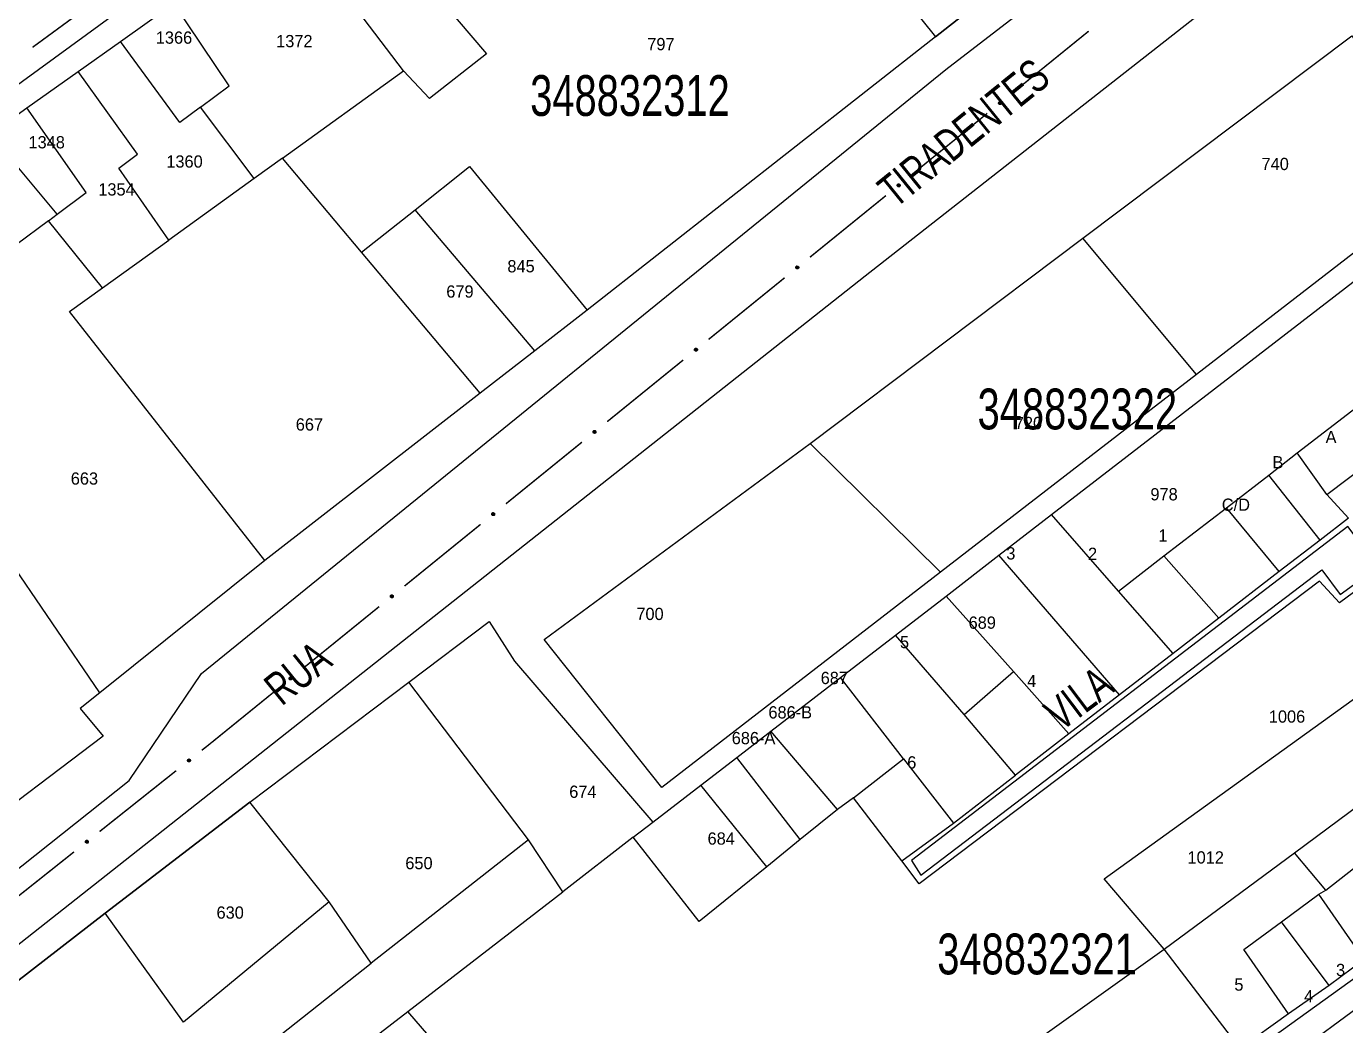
# Model space of a CAD drawing. Extents: x 200123 to 201542, y 4839549 to 4841240.
# Drawn here: x 201197.2 to 201358.9, y 4839947.8 to 4840070.3 of the extents above; entities that cross this region are included whole.
import ezdxf
from ezdxf.enums import TextEntityAlignment as Align

# ---------------------------------------------------------------- set-up
doc = ezdxf.new("R2010")
doc.units = 0
doc.header["$LTSCALE"] = 1.5
doc.header["$MEASUREMENT"] = 0
for name, color, linetype in [('CD_MALHA_LOTES', 7, 'CONTINUOUS'), ('CD_TXT_QUADRA', 2, 'CONTINUOUS'), ('RU-QUADRA', 210, 'CONTINUOUS'), ('SV-EIXO-RUA-PAV', 20, 'CONTINUOUS'), ('SV-RUA-PAVIM', 7, 'CONTINUOUS'), ('SV-TXT-RUA-PAV', 7, 'CONTINUOUS'), ('Th_NmrPort', 1, 'CONTINUOUS')]:
    doc.layers.add(name, color=color, linetype=linetype)
doc.styles.add('ARIAL', font='ARIAL.SHX')

msp = doc.modelspace()

# ---------------------------------------------------------------- linework, layer by layer
at = {"layer": 'CD_MALHA_LOTES', "linetype": 'Continuous', "flags": 128}
for points in [[(201308.66, 4840069.07), (201339.42, 4840093.24), (201303.19, 4840134.21), (201273.84, 4840112.39)], [(201273.84, 4840112.39), (201308.66, 4840069.07)], [(201235.85, 4840087.78), (201253.59, 4840066.96)], [(201243.41, 4840064.87), (201229.48, 4840083.25)], [(201208.72, 4840068.49), (201215.26, 4840073.14)], [(201222.03, 4840063.05), (201215.26, 4840073.14)], [(201308.66, 4840069.07), (201265.92, 4840035.53)], [(201326.72, 4840044.38), (201359.71, 4840069.16)], [(201203.53, 4840064.81), (201208.72, 4840068.49)], [(201215.98, 4840058.53), (201208.72, 4840068.49)], [(201253.59, 4840066.96), (201246.58, 4840061.51)], [(201197.23, 4840060.33), (201203.53, 4840064.81)], [(201210.79, 4840054.65), (201203.53, 4840064.81)], [(201228.57, 4840054.19), (201243.41, 4840064.87)], [(201246.58, 4840061.51), (201243.41, 4840064.87)], [(201218.5, 4840060.41), (201222.03, 4840063.05)], [(201192.71, 4840057.11), (201197.23, 4840060.33)], [(201204.51, 4840049.96), (201197.23, 4840060.33)], [(201218.5, 4840060.41), (201215.98, 4840058.53)], [(201225.11, 4840051.7), (201218.5, 4840060.41)], [(201200.95, 4840047.3), (201192.71, 4840057.11)], [(201208.5, 4840052.94), (201210.79, 4840054.65)], [(201214.63, 4840044.14), (201208.5, 4840052.94)], [(201228.57, 4840054.19), (201225.11, 4840051.7)], [(201238.28, 4840042.65), (201228.57, 4840054.19)], [(201244.84, 4840047.86), (201251.49, 4840053.14)], [(201251.49, 4840053.14), (201265.92, 4840035.53)], [(201225.11, 4840051.7), (201214.63, 4840044.14)], [(201371.96, 4840051.83), (201340.63, 4840027.64)], [(201200.95, 4840047.3), (201204.51, 4840049.96)], [(201322.88, 4840010.48), (201373.56, 4840049.57)], [(201199.88, 4840046.5), (201195.92, 4840043.55)], [(201199.88, 4840046.5), (201200.95, 4840047.3)], [(201206.52, 4840038.3), (201199.88, 4840046.5)], [(201238.28, 4840042.65), (201244.84, 4840047.86)], [(201259.51, 4840030.56), (201244.84, 4840047.86)], [(201206.52, 4840038.3), (201214.63, 4840044.14)], [(201293.27, 4840019.19), (201326.72, 4840044.38)], [(201340.63, 4840027.64), (201326.72, 4840044.38)], [(201252.82, 4840025.37), (201238.28, 4840042.65)], [(201202.47, 4840035.39), (201206.52, 4840038.3)], [(201352.98, 4840018.06), (201380.7, 4840039.36)], [(201226.39, 4840004.85), (201202.47, 4840035.39)], [(201265.92, 4840035.53), (201259.51, 4840030.56)], [(201356.62, 4840012.94), (201383.37, 4840033.08)], [(201259.51, 4840030.56), (201252.82, 4840025.37)], [(201340.63, 4840027.64), (201309.26, 4840003.42)], [(201252.82, 4840025.37), (201226.39, 4840004.85)], [(201206.16, 4839988.63), (201182.75, 4840022.97)], [(201390.5, 4840023.54), (201358.2, 4839999.65)], [(201260.65, 4839995.17), (201293.27, 4840019.19)], [(201309.26, 4840003.42), (201293.27, 4840019.19)], [(201349.5, 4840015.32), (201352.98, 4840018.06)], [(201356.62, 4840012.94), (201352.98, 4840018.06)], [(201329.31, 4839965.82), (201397.03, 4840014.6)], [(201344.31, 4840011.33), (201349.5, 4840015.32)], [(201355.81, 4840007.36), (201349.5, 4840015.32)], [(201359.29, 4840010.04), (201356.62, 4840012.94)], [(201336.63, 4840005.41), (201344.31, 4840011.33)], [(201350.79, 4840003.49), (201344.31, 4840011.33)], [(201316.4, 4840005.49), (201322.88, 4840010.48)], [(201331.09, 4840001.1), (201322.88, 4840010.48)], [(201359.29, 4840010.04), (201355.81, 4840007.36)], [(201355.81, 4840007.36), (201350.79, 4840003.49)], [(201226.39, 4840004.85), (201206.16, 4839988.63)], [(201309.95, 4840000.5), (201316.4, 4840005.49)], [(201331.2, 4839988.37), (201316.4, 4840005.49)], [(201331.09, 4840001.1), (201336.63, 4840005.41)], [(201343.38, 4839997.77), (201336.63, 4840005.41)], [(201309.26, 4840003.42), (201275.07, 4839977.02)], [(201350.79, 4840003.49), (201343.38, 4839997.77)], [(201355.73, 4840002.32), (201306.66, 4839965.2)], [(201337.79, 4839993.46), (201331.09, 4840001.1)], [(201358.2, 4839999.65), (201355.73, 4840002.32)], [(201303.74, 4839995.71), (201309.95, 4840000.5)], [(201318.19, 4839991.25), (201309.95, 4840000.5)], [(201244.08, 4839989.96), (201253.91, 4839997.37)], [(201253.91, 4839997.37), (201257.03, 4839992.53)], [(201343.38, 4839997.77), (201337.79, 4839993.46)], [(201275.07, 4839977.02), (201260.65, 4839995.17)], [(201297.01, 4839990.53), (201303.74, 4839995.71)], [(201312.14, 4839985.98), (201303.74, 4839995.71)], [(201337.79, 4839993.46), (201331.2, 4839988.37)], [(201257.03, 4839992.53), (201273.99, 4839972.77)], [(201224.57, 4839975.25), (201244.08, 4839989.96)], [(201258.72, 4839970.61), (201244.08, 4839989.96)], [(201288.47, 4839983.94), (201297.01, 4839990.53)], [(201304.73, 4839980.56), (201297.01, 4839990.53)], [(201312.14, 4839985.98), (201318.19, 4839991.25)], [(201318.19, 4839991.25), (201325.01, 4839983.6)], [(201206.16, 4839988.63), (201203.78, 4839986.72)], [(201331.2, 4839988.37), (201325.01, 4839983.6)], [(201352.66, 4839969.03), (201379.66, 4839989.04)], [(201203.78, 4839986.72), (201206.58, 4839983.32)], [(201318.46, 4839978.55), (201312.14, 4839985.98)], [(201206.58, 4839983.32), (201189.49, 4839970.4)], [(201284.28, 4839980.71), (201288.47, 4839983.94)], [(201296.61, 4839974.32), (201288.47, 4839983.94)], [(201325.01, 4839983.6), (201318.46, 4839978.55)], [(201279.87, 4839977.3), (201284.28, 4839980.71)], [(201292.07, 4839970.64), (201284.28, 4839980.71)], [(201298.59, 4839975.76), (201304.73, 4839980.56)], [(201304.73, 4839980.56), (201310.84, 4839972.67)], [(201310.84, 4839972.67), (201318.46, 4839978.55)], [(201273.99, 4839972.77), (201279.87, 4839977.3)], [(201287.95, 4839967.31), (201279.87, 4839977.3)], [(201224.57, 4839975.25), (201206.84, 4839961.64)], [(201234.31, 4839963.01), (201224.57, 4839975.25)], [(201298.59, 4839975.76), (201296.61, 4839974.32)], [(201304.5, 4839968.03), (201298.59, 4839975.76)], [(201296.61, 4839974.32), (201292.07, 4839970.64)], [(201271.59, 4839970.92), (201273.99, 4839972.77)], [(201304.5, 4839968.03), (201310.84, 4839972.67)], [(201258.72, 4839970.61), (201239.46, 4839955.49)], [(201262.95, 4839964.25), (201258.72, 4839970.61)], [(201271.59, 4839970.92), (201262.95, 4839964.25)], [(201279.67, 4839960.6), (201271.59, 4839970.92)], [(201292.07, 4839970.64), (201287.95, 4839967.31)], [(201336.7, 4839957.2), (201352.66, 4839969.03)], [(201356.5, 4839964.45), (201352.66, 4839969.03)], [(201287.95, 4839967.31), (201279.67, 4839960.6)], [(201306.66, 4839965.2), (201304.5, 4839968.03)], [(201336.7, 4839957.2), (201329.31, 4839965.82)], [(201356.5, 4839964.45), (201359.91, 4839967.08)], [(201243.93, 4839949.58), (201262.95, 4839964.25)], [(201351.06, 4839960.55), (201355.64, 4839963.94)], [(201355.64, 4839963.94), (201356.5, 4839964.45)], [(201361.22, 4839955.96), (201355.64, 4839963.94)], [(201234.31, 4839963.01), (201216.43, 4839948.28)], [(201239.46, 4839955.49), (201234.31, 4839963.01)], [(201206.84, 4839961.64), (201181.32, 4839941.87), (201181.07, 4839940.76), (201181.65, 4839939.9)], [(201216.43, 4839948.28), (201206.84, 4839961.64)], [(201346.46, 4839957.16), (201351.06, 4839960.55)], [(201356.9, 4839952.75), (201351.06, 4839960.55)], [(201275.2, 4839913.34), (201336.7, 4839957.2)], [(201346, 4839945.04), (201336.7, 4839957.2)], [(201351.92, 4839949.29), (201346.46, 4839957.16)], [(201361.22, 4839955.96), (201356.9, 4839952.75)], [(201211.66, 4839933.49), (201239.46, 4839955.49)], [(201356.9, 4839952.75), (201351.92, 4839949.29)], [(201200.19, 4839915.84), (201243.93, 4839949.58)], [(201250.4, 4839942.08), (201243.93, 4839949.58)], [(201351.92, 4839949.29), (201346, 4839945.04)]]:
    msp.add_lwpolyline(points, dxfattribs=at)
at = {"layer": 'RU-QUADRA', "linetype": 'Continuous', "flags": 128}
for points in [[(201192.71, 4840057.11), (201197.23, 4840060.33), (201203.53, 4840064.81), (201208.72, 4840068.49), (201215.26, 4840073.14), (201229.48, 4840083.25), (201235.85, 4840087.78), (201272.46, 4840114.4), (201273.84, 4840112.39), (201303.19, 4840134.21), (201339.42, 4840093.24), (201308.66, 4840069.07), (201265.92, 4840035.53), (201259.51, 4840030.56), (201252.82, 4840025.37), (201226.39, 4840004.85), (201206.16, 4839988.63), (201203.78, 4839986.72), (201206.58, 4839983.32), (201189.49, 4839970.4)], [(201181.32, 4839941.87), (201206.84, 4839961.64), (201224.57, 4839975.25), (201244.08, 4839989.96), (201253.91, 4839997.37), (201257.03, 4839992.53), (201273.99, 4839972.77), (201279.87, 4839977.3), (201284.28, 4839980.71), (201288.47, 4839983.94), (201297.01, 4839990.53), (201303.74, 4839995.71), (201309.95, 4840000.5), (201316.4, 4840005.49), (201322.88, 4840010.48), (201373.56, 4840049.57)], [(201361.22, 4839955.96), (201356.9, 4839952.75), (201351.92, 4839949.29), (201346, 4839945.04)]]:
    msp.add_lwpolyline(points, dxfattribs=at)
msp.add_lwpolyline([(201260.65, 4839995.17), (201293.27, 4840019.19), (201326.72, 4840044.38), (201359.71, 4840069.16), (201371.96, 4840051.83), (201340.63, 4840027.64), (201309.26, 4840003.42), (201275.07, 4839977.02)], close=True, dxfattribs=at)
at = {"layer": 'SV-EIXO-RUA-PAV', "const_width": 0.18}
for points in [[(201197.930266, 4840067.767957), (201207.610332, 4840074.859947)], [(201327.424337, 4840069.745695), (201318.103463, 4840062.18783)], [(201314.996505, 4840059.668542), (201305.675632, 4840052.110678)], [(201302.568674, 4840049.59139), (201293.2478, 4840042.033525)], [(201290.140842, 4840039.514237), (201280.819969, 4840031.956373)], [(201277.713011, 4840029.437085), (201268.392137, 4840021.87922)], [(201265.285179, 4840019.359932), (201255.964306, 4840011.802068)], [(201252.857348, 4840009.28278), (201243.536474, 4840001.724915)], [(201240.429516, 4839999.205627), (201231.108643, 4839991.647763)], [(201228.001685, 4839989.128474), (201220.23429, 4839982.830254)], [(201219.79, 4839982.47), (201218.671996, 4839981.581592)], [(201220.23429, 4839982.830254), (201219.79, 4839982.47)], [(201215.540345, 4839979.093066), (201206.145393, 4839971.627486)], [(201203.013742, 4839969.13896), (201193.61879, 4839961.673381)]]:
    msp.add_lwpolyline(points, dxfattribs=at)
at = {"layer": 'SV-EIXO-RUA-PAV'}
for points in [[(201316.730918, 4840060.933176), (201316.726527, 4840060.884465), (201316.712792, 4840060.843498), (201316.691502, 4840060.812627), (201316.665576, 4840060.790253), (201316.636473, 4840060.77035), (201316.602705, 4840060.756757), (201316.561885, 4840060.749973), (201316.51299, 4840060.754035), (201316.471948, 4840060.770863), (201316.440566, 4840060.790116), (201316.415679, 4840060.815807), (201316.396818, 4840060.844403), (201316.383858, 4840060.879946), (201316.377387, 4840060.921381), (201316.382661, 4840060.970447), (201316.396402, 4840061.010518), (201316.417779, 4840061.039837), (201316.443765, 4840061.064693), (201316.47372, 4840061.084656), (201316.506944, 4840061.097808), (201316.548675, 4840061.104249), (201316.597034, 4840061.098401), (201316.637156, 4840061.085153), (201316.666768, 4840061.064194), (201316.690663, 4840061.038059), (201316.71098, 4840061.009112), (201316.726057, 4840060.975736), (201316.730918, 4840060.933176)], [(201304.303086, 4840050.856023), (201304.298695, 4840050.807312), (201304.28496, 4840050.766346), (201304.263671, 4840050.735474), (201304.237744, 4840050.7131), (201304.208642, 4840050.693197), (201304.174874, 4840050.679605), (201304.134053, 4840050.67282), (201304.085158, 4840050.676882), (201304.044117, 4840050.69371), (201304.012734, 4840050.712963), (201303.987847, 4840050.738655), (201303.968986, 4840050.76725), (201303.956027, 4840050.802793), (201303.949555, 4840050.844228), (201303.95483, 4840050.893295), (201303.96857, 4840050.933365), (201303.989947, 4840050.962684), (201304.015934, 4840050.987541), (201304.045888, 4840051.007504), (201304.079113, 4840051.020656), (201304.120843, 4840051.027096), (201304.169203, 4840051.021249), (201304.209324, 4840051.008), (201304.238936, 4840050.987041), (201304.262832, 4840050.960906), (201304.283149, 4840050.93196), (201304.298225, 4840050.898584), (201304.303086, 4840050.856023)], [(201291.875255, 4840040.778871), (201291.870864, 4840040.73016), (201291.857129, 4840040.689193), (201291.835839, 4840040.658322), (201291.809913, 4840040.635948), (201291.78081, 4840040.616045), (201291.747042, 4840040.602452), (201291.706222, 4840040.595668), (201291.657327, 4840040.59973), (201291.616285, 4840040.616558), (201291.584903, 4840040.635811), (201291.560016, 4840040.661502), (201291.541155, 4840040.690097), (201291.528195, 4840040.725641), (201291.521724, 4840040.767076), (201291.526998, 4840040.816142), (201291.540739, 4840040.856213), (201291.562116, 4840040.885532), (201291.588102, 4840040.910388), (201291.618057, 4840040.930351), (201291.651281, 4840040.943503), (201291.693012, 4840040.949944), (201291.741371, 4840040.944096), (201291.781493, 4840040.930848), (201291.811105, 4840040.909889), (201291.835, 4840040.883753), (201291.855317, 4840040.854807), (201291.870394, 4840040.821431), (201291.875255, 4840040.778871)], [(201279.447423, 4840030.701718), (201279.443032, 4840030.653007), (201279.429297, 4840030.61204), (201279.408008, 4840030.581169), (201279.382081, 4840030.558795), (201279.352979, 4840030.538892), (201279.319211, 4840030.5253), (201279.27839, 4840030.518515), (201279.229495, 4840030.522577), (201279.188454, 4840030.539405), (201279.157071, 4840030.558658), (201279.132184, 4840030.58435), (201279.113323, 4840030.612945), (201279.100364, 4840030.648488), (201279.093892, 4840030.689923), (201279.099167, 4840030.73899), (201279.112907, 4840030.77906), (201279.134284, 4840030.808379), (201279.160271, 4840030.833236), (201279.190225, 4840030.853199), (201279.22345, 4840030.86635), (201279.26518, 4840030.872791), (201279.31354, 4840030.866944), (201279.353661, 4840030.853695), (201279.383273, 4840030.832736), (201279.407168, 4840030.806601), (201279.427486, 4840030.777654), (201279.442562, 4840030.744279), (201279.447423, 4840030.701718)], [(201267.019592, 4840020.624565), (201267.015201, 4840020.575855), (201267.001466, 4840020.534888), (201266.980176, 4840020.504017), (201266.95425, 4840020.481642), (201266.925147, 4840020.46174), (201266.891379, 4840020.448147), (201266.850558, 4840020.441363), (201266.801664, 4840020.445425), (201266.760622, 4840020.462253), (201266.72924, 4840020.481506), (201266.704352, 4840020.507197), (201266.685492, 4840020.535792), (201266.672532, 4840020.571336), (201266.666061, 4840020.612771), (201266.671335, 4840020.661837), (201266.685076, 4840020.701907), (201266.706453, 4840020.731227), (201266.732439, 4840020.756083), (201266.762394, 4840020.776046), (201266.795618, 4840020.789198), (201266.837348, 4840020.795639), (201266.885708, 4840020.789791), (201266.92583, 4840020.776543), (201266.955442, 4840020.755583), (201266.979337, 4840020.729448), (201266.999654, 4840020.700502), (201267.014731, 4840020.667126), (201267.019592, 4840020.624565)], [(201254.59176, 4840010.547413), (201254.587369, 4840010.498702), (201254.573634, 4840010.457735), (201254.552344, 4840010.426864), (201254.526418, 4840010.40449), (201254.497316, 4840010.384587), (201254.463548, 4840010.370995), (201254.422727, 4840010.36421), (201254.373832, 4840010.368272), (201254.332791, 4840010.3851), (201254.301408, 4840010.404353), (201254.276521, 4840010.430045), (201254.25766, 4840010.45864), (201254.244701, 4840010.494183), (201254.238229, 4840010.535618), (201254.243504, 4840010.584685), (201254.257244, 4840010.624755), (201254.278621, 4840010.654074), (201254.304608, 4840010.678931), (201254.334562, 4840010.698894), (201254.367787, 4840010.712045), (201254.409517, 4840010.718486), (201254.457877, 4840010.712638), (201254.497998, 4840010.69939), (201254.52761, 4840010.678431), (201254.551505, 4840010.652296), (201254.571823, 4840010.623349), (201254.586899, 4840010.589974), (201254.59176, 4840010.547413)], [(201242.163929, 4840000.47026), (201242.159538, 4840000.42155), (201242.145803, 4840000.380583), (201242.124513, 4840000.349712), (201242.098586, 4840000.327337), (201242.069484, 4840000.307435), (201242.035716, 4840000.293842), (201241.994895, 4840000.287058), (201241.946001, 4840000.29112), (201241.904959, 4840000.307948), (201241.873577, 4840000.327201), (201241.848689, 4840000.352892), (201241.829829, 4840000.381487), (201241.816869, 4840000.417031), (201241.810398, 4840000.458466), (201241.815672, 4840000.507532), (201241.829413, 4840000.547602), (201241.850789, 4840000.576922), (201241.876776, 4840000.601778), (201241.906731, 4840000.621741), (201241.939955, 4840000.634893), (201241.981685, 4840000.641333), (201242.030045, 4840000.635486), (201242.070167, 4840000.622238), (201242.099779, 4840000.601278), (201242.123674, 4840000.575143), (201242.143991, 4840000.546197), (201242.159068, 4840000.512821), (201242.163929, 4840000.47026)], [(201229.736097, 4839990.393108), (201229.731706, 4839990.344397), (201229.717971, 4839990.30343), (201229.696681, 4839990.272559), (201229.670755, 4839990.250185), (201229.641653, 4839990.230282), (201229.607885, 4839990.216689), (201229.567064, 4839990.209905), (201229.518169, 4839990.213967), (201229.477128, 4839990.230795), (201229.445745, 4839990.250048), (201229.420858, 4839990.275739), (201229.401997, 4839990.304335), (201229.389038, 4839990.339878), (201229.382566, 4839990.381313), (201229.387841, 4839990.43038), (201229.401581, 4839990.47045), (201229.422958, 4839990.499769), (201229.448945, 4839990.524626), (201229.478899, 4839990.544589), (201229.512124, 4839990.55774), (201229.553854, 4839990.564181), (201229.602214, 4839990.558333), (201229.642335, 4839990.545085), (201229.671947, 4839990.524126), (201229.695842, 4839990.497991), (201229.716159, 4839990.469044), (201229.731236, 4839990.435668), (201229.736097, 4839990.393108)], [(201217.287144, 4839980.340534), (201217.282273, 4839980.291868), (201217.268135, 4839980.251039), (201217.246542, 4839980.22038), (201217.220396, 4839980.198262), (201217.191099, 4839980.178647), (201217.157198, 4839980.165388), (201217.116313, 4839980.159007), (201217.06746, 4839980.163551), (201217.026587, 4839980.180783), (201216.995396, 4839980.200344), (201216.970763, 4839980.22628), (201216.952185, 4839980.25506), (201216.939577, 4839980.290729), (201216.933514, 4839980.332226), (201216.939272, 4839980.381238), (201216.953407, 4839980.421171), (201216.975072, 4839980.450278), (201217.001303, 4839980.474877), (201217.031453, 4839980.494543), (201217.064805, 4839980.507367), (201217.106597, 4839980.513396), (201217.154897, 4839980.507071), (201217.194886, 4839980.493428), (201217.224289, 4839980.472178), (201217.247926, 4839980.445808), (201217.267956, 4839980.416663), (201217.282703, 4839980.38314), (201217.287144, 4839980.340534)], [(201204.760541, 4839970.386428), (201204.75567, 4839970.337763), (201204.741532, 4839970.296933), (201204.719939, 4839970.266274), (201204.693793, 4839970.244156), (201204.664496, 4839970.224541), (201204.630595, 4839970.211282), (201204.58971, 4839970.204901), (201204.540858, 4839970.209445), (201204.499984, 4839970.226677), (201204.468793, 4839970.246238), (201204.44416, 4839970.272174), (201204.425582, 4839970.300954), (201204.412974, 4839970.336623), (201204.406911, 4839970.37812), (201204.412669, 4839970.427132), (201204.426805, 4839970.467065), (201204.448469, 4839970.496172), (201204.4747, 4839970.520771), (201204.50485, 4839970.540438), (201204.538202, 4839970.553261), (201204.579994, 4839970.55929), (201204.628294, 4839970.552966), (201204.668283, 4839970.539322), (201204.697686, 4839970.518072), (201204.721323, 4839970.491703), (201204.741354, 4839970.462557), (201204.756101, 4839970.429034), (201204.760541, 4839970.386428)]]:
    msp.add_lwpolyline(points, close=True, dxfattribs=at)
for points in [[(201316.548675, 4840061.104249), (201316.377387, 4840060.921381)], [(201316.506944, 4840061.097808), (201316.382661, 4840060.970447)], [(201316.570835, 4840061.097718), (201316.382665, 4840060.902978)], [(201316.597034, 4840061.098401), (201316.383858, 4840060.879946)], [(201316.525031, 4840061.095712), (201316.385758, 4840060.951161)], [(201316.614778, 4840061.091188), (201316.393351, 4840060.865968)], [(201316.487361, 4840061.088005), (201316.394207, 4840060.994903)], [(201316.47372, 4840061.084656), (201316.396402, 4840061.010518)], [(201316.637156, 4840061.085153), (201316.396818, 4840060.844403)], [(201316.648782, 4840061.073085), (201316.408276, 4840060.832395)], [(201316.666768, 4840061.064194), (201316.415679, 4840060.815807)], [(201316.676426, 4840061.049825), (201316.427842, 4840060.806099)], [(201316.690663, 4840061.038059), (201316.440566, 4840060.790116)], [(201316.69857, 4840061.020349), (201316.461244, 4840060.782238)], [(201316.71098, 4840061.009112), (201316.471948, 4840060.770863)], [(201316.714756, 4840060.989555), (201316.496307, 4840060.764994)], [(201316.726057, 4840060.975736), (201316.51299, 4840060.754035)], [(201316.726702, 4840060.955323), (201316.53899, 4840060.755685)], [(201316.730918, 4840060.933176), (201316.561885, 4840060.749973)], [(201316.727448, 4840060.90674), (201316.587774, 4840060.75835)], [(201316.726527, 4840060.884465), (201316.602705, 4840060.756757)], [(201316.718798, 4840060.861078), (201316.625844, 4840060.769895)], [(201316.712792, 4840060.843498), (201316.636473, 4840060.77035)], [(201304.120843, 4840051.027096), (201303.949555, 4840050.844228)], [(201304.079113, 4840051.020656), (201303.95483, 4840050.893295)], [(201304.143004, 4840051.020566), (201303.954834, 4840050.825826)], [(201304.169203, 4840051.021249), (201303.956027, 4840050.802793)], [(201304.097199, 4840051.018559), (201303.957926, 4840050.874008)], [(201304.186947, 4840051.014036), (201303.965519, 4840050.788815)], [(201304.05953, 4840051.010853), (201303.966376, 4840050.917751)], [(201304.045888, 4840051.007504), (201303.96857, 4840050.933365)], [(201304.209324, 4840051.008), (201303.968986, 4840050.76725)], [(201304.22095, 4840050.995932), (201303.980445, 4840050.755243)], [(201304.238936, 4840050.987041), (201303.987847, 4840050.738655)], [(201304.248594, 4840050.972672), (201304.000011, 4840050.728946)], [(201304.262832, 4840050.960906), (201304.012734, 4840050.712963)], [(201304.270738, 4840050.943196), (201304.033413, 4840050.705085)], [(201304.283149, 4840050.93196), (201304.044117, 4840050.69371)], [(201304.286924, 4840050.912402), (201304.068476, 4840050.687841)], [(201304.298225, 4840050.898584), (201304.085158, 4840050.676882)], [(201304.29887, 4840050.878171), (201304.111158, 4840050.678532)], [(201304.303086, 4840050.856023), (201304.134053, 4840050.67282)], [(201304.299616, 4840050.829587), (201304.159942, 4840050.681198)], [(201304.298695, 4840050.807312), (201304.174874, 4840050.679605)], [(201304.290966, 4840050.783925), (201304.198013, 4840050.692743)], [(201304.28496, 4840050.766346), (201304.208642, 4840050.693197)], [(201291.693012, 4840040.949944), (201291.521724, 4840040.767076)], [(201291.651281, 4840040.943503), (201291.526998, 4840040.816142)], [(201291.715172, 4840040.943413), (201291.527002, 4840040.748673)], [(201291.741371, 4840040.944096), (201291.528195, 4840040.725641)], [(201291.669368, 4840040.941407), (201291.530095, 4840040.796856)], [(201291.759115, 4840040.936883), (201291.537688, 4840040.711663)], [(201291.631698, 4840040.9337), (201291.538544, 4840040.840598)], [(201291.618057, 4840040.930351), (201291.540739, 4840040.856213)], [(201291.781493, 4840040.930848), (201291.541155, 4840040.690097)], [(201291.793119, 4840040.91878), (201291.552613, 4840040.67809)], [(201291.811105, 4840040.909889), (201291.560016, 4840040.661502)], [(201291.820763, 4840040.89552), (201291.572179, 4840040.651794)], [(201291.835, 4840040.883753), (201291.584903, 4840040.635811)], [(201291.842907, 4840040.866044), (201291.605581, 4840040.627932)], [(201291.855317, 4840040.854807), (201291.616285, 4840040.616558)], [(201291.859092, 4840040.83525), (201291.640644, 4840040.610688)], [(201291.870394, 4840040.821431), (201291.657327, 4840040.59973)], [(201291.871039, 4840040.801018), (201291.683327, 4840040.60138)], [(201291.875255, 4840040.778871), (201291.706222, 4840040.595668)], [(201291.871785, 4840040.752435), (201291.732111, 4840040.604045)], [(201291.870864, 4840040.73016), (201291.747042, 4840040.602452)], [(201291.863135, 4840040.706773), (201291.770181, 4840040.61559)], [(201291.857129, 4840040.689193), (201291.78081, 4840040.616045)], [(201279.26518, 4840030.872791), (201279.093892, 4840030.689923)], [(201279.22345, 4840030.86635), (201279.099167, 4840030.73899)], [(201279.287341, 4840030.866261), (201279.099171, 4840030.671521)], [(201279.31354, 4840030.866944), (201279.100364, 4840030.648488)], [(201279.241536, 4840030.864254), (201279.102263, 4840030.719703)], [(201279.331284, 4840030.859731), (201279.109856, 4840030.63451)], [(201279.203867, 4840030.856548), (201279.110712, 4840030.763446)], [(201279.190225, 4840030.853199), (201279.112907, 4840030.77906)], [(201279.353661, 4840030.853695), (201279.113323, 4840030.612945)], [(201279.365287, 4840030.841627), (201279.124782, 4840030.600938)], [(201279.383273, 4840030.832736), (201279.132184, 4840030.58435)], [(201279.392931, 4840030.818367), (201279.144348, 4840030.574641)], [(201279.407168, 4840030.806601), (201279.157071, 4840030.558658)], [(201279.415075, 4840030.788891), (201279.17775, 4840030.55078)], [(201279.427486, 4840030.777654), (201279.188454, 4840030.539405)], [(201279.431261, 4840030.758097), (201279.212813, 4840030.533536)], [(201279.442562, 4840030.744279), (201279.229495, 4840030.522577)], [(201279.443207, 4840030.723866), (201279.255495, 4840030.524227)], [(201279.447423, 4840030.701718), (201279.27839, 4840030.518515)], [(201279.443953, 4840030.675282), (201279.304279, 4840030.526892)], [(201279.443032, 4840030.653007), (201279.319211, 4840030.5253)], [(201279.435303, 4840030.62962), (201279.34235, 4840030.538438)], [(201279.429297, 4840030.61204), (201279.352979, 4840030.538892)], [(201266.837348, 4840020.795639), (201266.666061, 4840020.612771)], [(201266.795618, 4840020.789198), (201266.671335, 4840020.661837)], [(201266.859509, 4840020.789108), (201266.671339, 4840020.594368)], [(201266.885708, 4840020.789791), (201266.672532, 4840020.571336)], [(201266.813704, 4840020.787102), (201266.674432, 4840020.642551)], [(201266.903452, 4840020.782578), (201266.682025, 4840020.557358)], [(201266.776035, 4840020.779395), (201266.682881, 4840020.686293)], [(201266.762394, 4840020.776046), (201266.685076, 4840020.701907)], [(201266.92583, 4840020.776543), (201266.685492, 4840020.535792)], [(201266.937456, 4840020.764475), (201266.69695, 4840020.523785)], [(201266.955442, 4840020.755583), (201266.704352, 4840020.507197)], [(201266.9651, 4840020.741215), (201266.716516, 4840020.497489)], [(201266.979337, 4840020.729448), (201266.72924, 4840020.481506)], [(201266.987244, 4840020.711739), (201266.749918, 4840020.473627)], [(201266.999654, 4840020.700502), (201266.760622, 4840020.462253)], [(201267.003429, 4840020.680945), (201266.784981, 4840020.456383)], [(201267.014731, 4840020.667126), (201266.801664, 4840020.445425)], [(201267.015376, 4840020.646713), (201266.827664, 4840020.447075)], [(201267.019592, 4840020.624565), (201266.850558, 4840020.441363)], [(201267.016122, 4840020.59813), (201266.876448, 4840020.44974)], [(201267.015201, 4840020.575855), (201266.891379, 4840020.448147)], [(201267.007472, 4840020.552468), (201266.914518, 4840020.461285)], [(201267.001466, 4840020.534888), (201266.925147, 4840020.46174)], [(201254.409517, 4840010.718486), (201254.238229, 4840010.535618)], [(201254.367787, 4840010.712045), (201254.243504, 4840010.584685)], [(201254.431678, 4840010.711956), (201254.243507, 4840010.517215)], [(201254.457877, 4840010.712638), (201254.244701, 4840010.494183)], [(201254.385873, 4840010.709949), (201254.2466, 4840010.565398)], [(201254.475621, 4840010.705425), (201254.254193, 4840010.480205)], [(201254.348204, 4840010.702242), (201254.255049, 4840010.609141)], [(201254.334562, 4840010.698894), (201254.257244, 4840010.624755)], [(201254.497998, 4840010.69939), (201254.25766, 4840010.45864)], [(201254.509624, 4840010.687322), (201254.269119, 4840010.446632)], [(201254.52761, 4840010.678431), (201254.276521, 4840010.430045)], [(201254.537268, 4840010.664062), (201254.288685, 4840010.420336)], [(201254.551505, 4840010.652296), (201254.301408, 4840010.404353)], [(201254.559412, 4840010.634586), (201254.322086, 4840010.396475)], [(201254.571823, 4840010.623349), (201254.332791, 4840010.3851)], [(201254.575598, 4840010.603792), (201254.35715, 4840010.379231)], [(201254.586899, 4840010.589974), (201254.373832, 4840010.368272)], [(201254.587544, 4840010.569561), (201254.399832, 4840010.369922)], [(201254.59176, 4840010.547413), (201254.422727, 4840010.36421)], [(201254.58829, 4840010.520977), (201254.448616, 4840010.372587)], [(201254.587369, 4840010.498702), (201254.463548, 4840010.370995)], [(201254.57964, 4840010.475315), (201254.486687, 4840010.384133)], [(201254.573634, 4840010.457735), (201254.497316, 4840010.384587)], [(201241.981685, 4840000.641333), (201241.810398, 4840000.458466)], [(201241.939955, 4840000.634893), (201241.815672, 4840000.507532)], [(201242.003846, 4840000.634803), (201241.815676, 4840000.440063)], [(201242.030045, 4840000.635486), (201241.816869, 4840000.417031)], [(201241.958041, 4840000.632797), (201241.818768, 4840000.488246)], [(201242.047789, 4840000.628273), (201241.826362, 4840000.403053)], [(201241.920372, 4840000.62509), (201241.827218, 4840000.531988)], [(201241.906731, 4840000.621741), (201241.829413, 4840000.547602)], [(201242.070167, 4840000.622238), (201241.829829, 4840000.381487)], [(201242.081793, 4840000.61017), (201241.841287, 4840000.36948)], [(201242.099779, 4840000.601278), (201241.848689, 4840000.352892)], [(201242.109437, 4840000.58691), (201241.860853, 4840000.343183)], [(201242.123674, 4840000.575143), (201241.873577, 4840000.327201)], [(201242.131581, 4840000.557434), (201241.894255, 4840000.319322)], [(201242.143991, 4840000.546197), (201241.904959, 4840000.307948)], [(201242.147766, 4840000.52664), (201241.929318, 4840000.302078)], [(201242.159068, 4840000.512821), (201241.946001, 4840000.29112)], [(201242.159713, 4840000.492408), (201241.972001, 4840000.292769)], [(201242.163929, 4840000.47026), (201241.994895, 4840000.287058)], [(201242.160459, 4840000.443824), (201242.020785, 4840000.295435)], [(201242.159538, 4840000.42155), (201242.035716, 4840000.293842)], [(201242.151809, 4840000.398163), (201242.058855, 4840000.30698)], [(201242.145803, 4840000.380583), (201242.069484, 4840000.307435)], [(201229.553854, 4839990.564181), (201229.382566, 4839990.381313)], [(201229.512124, 4839990.55774), (201229.387841, 4839990.43038)], [(201229.576015, 4839990.55765), (201229.387844, 4839990.36291)], [(201229.602214, 4839990.558333), (201229.389038, 4839990.339878)], [(201229.53021, 4839990.555644), (201229.390937, 4839990.411093)], [(201229.619958, 4839990.55112), (201229.39853, 4839990.3259)], [(201229.492541, 4839990.547937), (201229.399386, 4839990.454836)], [(201229.478899, 4839990.544589), (201229.401581, 4839990.47045)], [(201229.642335, 4839990.545085), (201229.401997, 4839990.304335)], [(201229.653961, 4839990.533017), (201229.413456, 4839990.292327)], [(201229.671947, 4839990.524126), (201229.420858, 4839990.275739)], [(201229.681605, 4839990.509757), (201229.433022, 4839990.266031)], [(201229.695842, 4839990.497991), (201229.445745, 4839990.250048)], [(201229.703749, 4839990.480281), (201229.466423, 4839990.24217)], [(201229.716159, 4839990.469044), (201229.477128, 4839990.230795)], [(201229.719935, 4839990.449487), (201229.501487, 4839990.224926)], [(201229.731236, 4839990.435668), (201229.518169, 4839990.213967)], [(201229.731881, 4839990.415255), (201229.544169, 4839990.215617)], [(201229.736097, 4839990.393108), (201229.567064, 4839990.209905)], [(201229.732627, 4839990.366672), (201229.592953, 4839990.218282)], [(201229.731706, 4839990.344397), (201229.607885, 4839990.216689)], [(201229.723977, 4839990.32101), (201229.631023, 4839990.229828)], [(201229.717971, 4839990.30343), (201229.641653, 4839990.230282)], [(201217.106597, 4839980.513396), (201216.933514, 4839980.332226)], [(201217.128692, 4839980.506647), (201216.938611, 4839980.313772)], [(201217.064805, 4839980.507367), (201216.939272, 4839980.381238)], [(201217.154897, 4839980.507071), (201216.939577, 4839980.290729)], [(201217.08287, 4839980.505092), (201216.942178, 4839980.361922)], [(201217.172569, 4839980.499684), (201216.948931, 4839980.276658)], [(201217.045126, 4839980.497757), (201216.951059, 4839980.405579)], [(201217.194886, 4839980.493428), (201216.952185, 4839980.25506)], [(201217.031453, 4839980.494543), (201216.953407, 4839980.421171)], [(201217.206392, 4839980.481246), (201216.963525, 4839980.24294)], [(201217.224289, 4839980.472178), (201216.970763, 4839980.22628)], [(201217.233805, 4839980.457715), (201216.98283, 4839980.216452)], [(201217.247926, 4839980.445808), (201216.995396, 4839980.200344)], [(201217.255657, 4839980.428022), (201217.015995, 4839980.192262)], [(201217.267956, 4839980.416663), (201217.026587, 4839980.180783)], [(201217.271539, 4839980.39707), (201217.050886, 4839980.174673)], [(201217.282703, 4839980.38314), (201217.06746, 4839980.163551)], [(201217.283147, 4839980.362722), (201217.093475, 4839980.164944)], [(201217.287144, 4839980.340534), (201217.116313, 4839980.159007)], [(201217.283414, 4839980.314133), (201217.142283, 4839980.167128)], [(201217.282273, 4839980.291868), (201217.157198, 4839980.165388)], [(201217.274314, 4839980.268559), (201217.180465, 4839980.178297)], [(201217.268135, 4839980.251039), (201217.191099, 4839980.178647)], [(201204.579994, 4839970.55929), (201204.406911, 4839970.37812)], [(201204.602089, 4839970.552541), (201204.412008, 4839970.359666)], [(201204.538202, 4839970.553261), (201204.412669, 4839970.427132)], [(201204.628294, 4839970.552966), (201204.412974, 4839970.336623)], [(201204.556267, 4839970.550987), (201204.415575, 4839970.407816)], [(201204.645966, 4839970.545578), (201204.422328, 4839970.322552)], [(201204.518524, 4839970.543652), (201204.424456, 4839970.451473)], [(201204.668283, 4839970.539322), (201204.425582, 4839970.300954)], [(201204.50485, 4839970.540438), (201204.426805, 4839970.467065)], [(201204.679789, 4839970.52714), (201204.436922, 4839970.288834)], [(201204.697686, 4839970.518072), (201204.44416, 4839970.272174)], [(201204.707202, 4839970.503609), (201204.456227, 4839970.262346)], [(201204.721323, 4839970.491703), (201204.468793, 4839970.246238)], [(201204.729055, 4839970.473916), (201204.489392, 4839970.238156)], [(201204.741354, 4839970.462557), (201204.499984, 4839970.226677)], [(201204.744936, 4839970.442964), (201204.524284, 4839970.220568)], [(201204.756101, 4839970.429034), (201204.540858, 4839970.209445)], [(201204.756544, 4839970.408616), (201204.566873, 4839970.210838)], [(201204.760541, 4839970.386428), (201204.58971, 4839970.204901)], [(201204.756811, 4839970.360027), (201204.61568, 4839970.213022)], [(201204.75567, 4839970.337763), (201204.630595, 4839970.211282)], [(201204.747711, 4839970.314453), (201204.653863, 4839970.224192)], [(201204.741532, 4839970.296933), (201204.664496, 4839970.224541)]]:
    msp.add_lwpolyline(points, dxfattribs=at)
at = {"layer": 'SV-RUA-PAVIM', "linetype": 'Continuous'}
for points in [[(201159.21, 4839964.85, 10.78), (201171.13, 4839949.6, 10.78), (201173.64, 4839949.19, 10.79), (201209.77, 4839977.89, 10.61), (201218.65, 4839991.02, 6.97), (201309.91, 4840065.05, 3.81), (201338.1, 4840086.79, 3.81), (201345, 4840092.06, 3.81), (201345.16, 4840093.19, 3.81), (201343.78, 4840094.95, 3.81), (201312.33, 4840134.78, 3.82), (201310.82, 4840136.58, 3.82), (201308.95, 4840138.23, 3.82), (201307.56, 4840139.4, 3.82), (201305.89, 4840140.07, 3.82), (201304.35, 4840140.24, 3.82), (201302.45, 4840140.04, 3.82), (201300.66, 4840139.42, 3.82), (201298.17, 4840137.78, 3.82), (201294.68, 4840135.05, 7.7), (201159.21, 4840036.26, 8.79)], [(201212.12, 4839897.57, 9.78), (201180.56, 4839937.44, 10.5), (201178.87, 4839940.5, 10.5), (201179.16, 4839943.51, 10.5), (201180.2, 4839945.19, 10.5), (201207.73, 4839966.88, 8.08), (201300.04, 4840039.76, 3.81), (201350.58, 4840079.38, 3.81), (201352.37, 4840080.65, 3.81), (201354.92, 4840080.91, 3.81), (201360.54, 4840073.5, 3.81), (201388.37, 4840033.97, 4.33), (201392.64, 4840027.84, 4.33), (201362.11, 4840005.18, 4.33), (201359.21, 4840009.04, 4.33), (201305.7, 4839968.06, 4.33), (201306.83, 4839966.29, 4.33), (201356, 4840003.73, 4.33), (201358.25, 4840000.68, 4.33), (201393.76, 4840026.39, 4.33)], [(201393.76, 4840026.39, 4.33), (201416.32, 4839995.93, 4.83), (201416.26, 4839994.43, 4.85), (201415.38, 4839992.99, 4.87), (201362.21, 4839955.21, 4.48), (201361.23, 4839954.51, 6.65), (201282.13, 4839897.57, 6.65)], [(201287.51, 4839897.57, 4.49), (201343.57, 4839937.63, 4.49), (201361.28, 4839950.72, 4.48), (201362.35, 4839951.51, 4.48), (201417.86, 4839990.17, 4.77), (201419.22, 4839990.21, 4.79), (201420.63, 4839989.87, 4.79), (201458.92, 4839939.05, 5.05), (201489.28, 4839897.57, 5.62)]]:
    msp.add_polyline3d(points, dxfattribs=at)

# ---------------------------------------------------------------- texts
at = {"layer": 'CD_TXT_QUADRA', "style": 'ARIAL', "width": 0.7}
for s, p in [('348832312', (201258.94334, 4840059.356681)), ('348832322', (201313.8, 4840020.93)), ('348832321', (201308.86, 4839954.12))]:
    msp.add_text(s, height=5, dxfattribs=at).set_placement(p)
at = {"layer": 'SV-TXT-RUA-PAV', "style": 'ARIAL', "width": 0.7}
for s, rotation, p in [('TIRADENTES', 39, (201303.72, 4840047.95)), ('RUA', 39, (201228.48, 4839986.93)), ('VILA', 37, (201324.02, 4839983.81))]:
    msp.add_text(s, height=4, rotation=rotation, dxfattribs=at).set_placement(p)
at = {"layer": 'Th_NmrPort', "color": 1}
for s, p in [('1366', (201213.036449, 4840068.958144)), ('1372', (201227.796449, 4840068.528144)), ('797', (201273.303604, 4840068.160979)), ('1348', (201197.426449, 4840056.128144)), ('1360', (201214.326449, 4840053.768144)), ('740', (201348.623902, 4840053.467826)), ('1354', (201205.986449, 4840050.348144)), ('845', (201256.148634, 4840040.929143)), ('679', (201248.658634, 4840037.829143)), ('667', (201230.202182, 4840021.536739)), ('720', (201318.373902, 4840021.707826)), ('A', (201356.476844, 4840019.997985)), ('B', (201349.964521, 4840016.898113)), ('663', (201202.612182, 4840014.906739)), ('978', (201334.996897, 4840012.97676)), ('C/D', (201343.751984, 4840011.696287)), ('1', (201335.964391, 4840007.918298)), ('3', (201317.32533, 4840005.732221)), ('2', (201327.344521, 4840005.678113)), ('700', (201271.963902, 4839998.307826)), ('689', (201312.701325, 4839997.239885)), ('5', (201304.286542, 4839994.856076)), ('687', (201294.564391, 4839990.458298)), ('4', (201319.880062, 4839990.086267)), ('686-B', (201288.155318, 4839986.242233)), ('1006', (201349.516897, 4839985.72676)), ('686-A', (201283.655616, 4839983.086142)), ('6', (201305.180062, 4839980.106267)), ('674', (201263.734858, 4839976.511178)), ('684', (201280.695234, 4839970.773823)), ('1012', (201339.546897, 4839968.45676)), ('650', (201243.633902, 4839967.757826)), ('630', (201220.483902, 4839961.697826)), ('3', (201357.758552, 4839954.662285)), ('5', (201345.288552, 4839952.872285)), ('4', (201353.838552, 4839951.452285))]:
    msp.add_text(s, height=1.5, dxfattribs=at).set_placement(p, align=Align.MIDDLE_LEFT)

doc.saveas('drawing.dxf')
